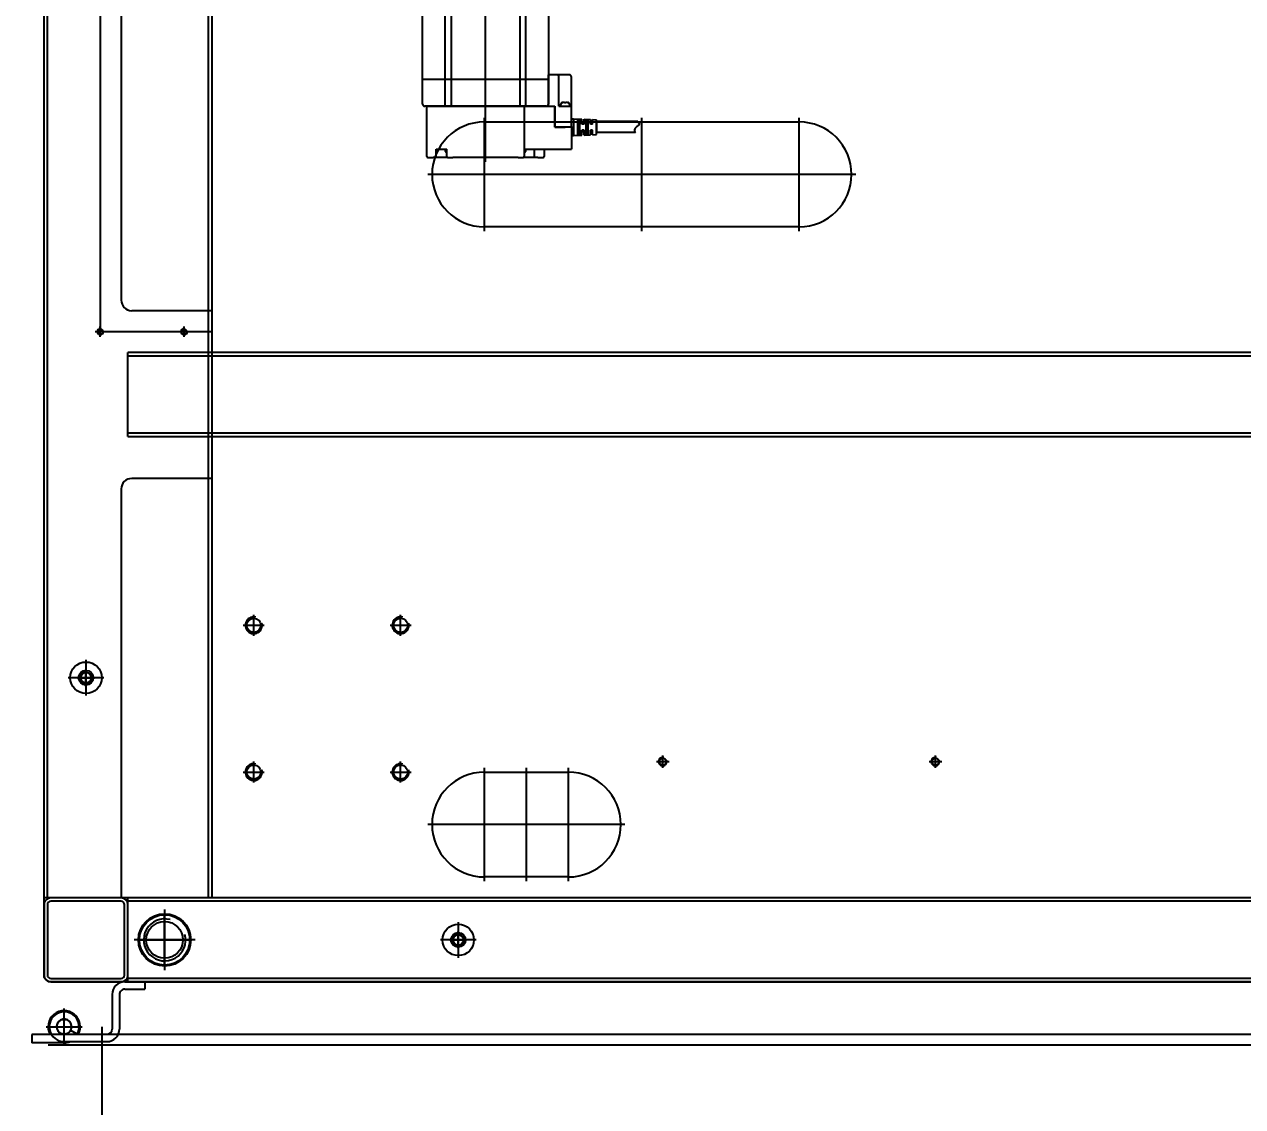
# Model space of a CAD drawing. Header units: inches. Extents: x 0 to 77285, y -118 to 40065.
# Drawn here: x 15661 to 16242, y 24796 to 25312 of the extents above; entities that cross this region are included whole.
import ezdxf

# ---------------------------------------------------------------- set-up
doc = ezdxf.new("R2010")
doc.units = ezdxf.units.IN
doc.header["$LTSCALE"] = 5
doc.header["$MEASUREMENT"] = 0
doc.layers.add('A', color=8, linetype='Continuous')
doc.styles.add('SCI', font='')
doc.styles.get('SCI').set_extended_font_data('Gulim')
doc.dimstyles.new('SCH', dxfattribs={"dimtxt": 2.5, "dimasz": 2, "dimexe": 1.25, "dimexo": 0.625, "dimtad": 1, "dimdec": 8, "dimtxsty": 'SCI', "dimcen": 2.5, "dimclrd": 4, "dimclre": 4, "dimclrt": 7, "dimadec": 8, "dimazin": 2, "dimtfac": 1, "dimtdec": 8, "dimtmove": 0, "dimatfit": 3, "dimfxl": 1, "dimarcsym": 0})

# ---------------------------------------------------------------- blocks, each defined once
blk = doc.blocks.new('A$Cc399747e')
for p, q in [((1585.7, 1442.4), (1585.7, 2132.4)), ((1603.69, 1449.5), (1583.29, 1449.5)), ((1603.69, 1451.05), (1603.69, 1433.75)), ((1603.69, 1450.05), (1619.04, 1450.05)), ((1619.04, 1446.05), (1619.04, 1450.05)), ((1577.29, 1427), (1577.29, 1443.5)), ((1580.79, 1427), (1580.79, 1443.5)), ((1603.69, 1446), (1583.29, 1446)), ((1612.34, 1442.4), (1595.04, 1442.4)), ((1597.57, 1446), (1600.59, 1444.23)), ((1609.78, 1446.05), (1619.04, 1446.05)), ((1610.42, 1446.05), (1609.93, 1445.79)), ((1574.79, 1424.5), (1565.29, 1424.5)), ((1565.29, 1421), (1565.29, 1424.5)), ((1573.29, 1421), (258.29, 1421)), ((258.29, 1419.4), (1573.29, 1419.4)), ((1574.79, 1421), (1565.29, 1421)), ((1573.29, 1421), (1573.29, 1381)), ((258.29, 1382.6), (1573.29, 1382.6)), ((258.29, 1381), (1573.29, 1381)), ((1402.8, 1030), (1402.8, 889.9)), ((1361.8, 1013.5), (1361.8, 1024)), ((1364.8, 1024), (1361.8, 1024)), ((1384.3, 1024), (1364.8, 1024)), ((1374.8, 1024), (1374.8, 1027.5)), ((1377.8, 1028), (1375.3, 1028)), ((1377.8, 1028), (1378.8, 1028)), ((1378.8, 1028), (1379.13, 1028)), ((1379.13, 1028), (1382.97, 1028)), ((1379.48, 1028), (1379.48, 1024)), ((1382.97, 1028), (1384.79, 1028)), ((1384.3, 1024), (1383.7, 1024)), ((1384.3, 1003.5), (1384.3, 1027.5)), ((1387.3, 1028), (1384.8, 1028)), ((1387.3, 1028), (1418.3, 1028)), ((1420.8, 1028), (1418.3, 1028)), ((1420.81, 1028), (1422.63, 1028)), ((1421.31, 1027.5), (1421.31, 1024)), ((1426.28, 1024), (1421.31, 1024)), ((1421.9, 1024), (1421.31, 1024)), ((1422.63, 1028), (1426.46, 1028)), ((1426.28, 1028), (1426.28, 1024)), ((1426.46, 1028), (1426.8, 1028)), ((1426.8, 1028), (1427.8, 1028)), ((1430.3, 1028), (1427.8, 1028)), ((1430.8, 1027.5), (1430.8, 1003.5)), ((1351.8, 1017.09), (1349.8, 1017)), ((1349.8, 1017), (1349.8, 1010)), ((1351.8, 1017.09), (1351.8, 1015)), ((1355.8, 1017.27), (1352.8, 1017.14)), ((1352.8, 1017.14), (1352.8, 1015)), ((1353.8, 1017.18), (1353.8, 1009.82)), ((1354.8, 1017.23), (1354.8, 1009.77)), ((1355.8, 1017.27), (1355.8, 1015)), ((1360.8, 1017.5), (1356.8, 1017.32)), ((1356.8, 1017.32), (1356.8, 1015)), ((1357.8, 1017.36), (1357.8, 1009.64)), ((1358.8, 1017.41), (1358.8, 1009.59)), ((1360.8, 1017.5), (1360.8, 1013.5)), ((1361.8, 1017.5), (1360.8, 1017.5)), ((1360.8, 1009.56), (1360.8, 1017.44)), ((1360.8, 1009.56), (1360.8, 1017.44)), ((1329.54, 1012.14), (1329.65, 1012.41)), ((1329.57, 1011.76), (1329.54, 1012.14)), ((1329.74, 1011.35), (1329.57, 1011.76)), ((1329.65, 1012.41), (1329.85, 1012.66)), ((1330.03, 1010.94), (1329.74, 1011.35)), ((1329.85, 1012.66), (1330.12, 1012.89)), ((1330.11, 1010.86), (1330.03, 1010.94)), ((1330.11, 1010.86), (1349.8, 1010.86)), ((1330.12, 1012.89), (1330.43, 1013.12)), ((1330.43, 1013.12), (1330.75, 1013.37)), ((1330.75, 1013.37), (1331.1, 1013.68)), ((1331.1, 1013.68), (1331.41, 1014.01)), ((1331.54, 1015.71), (1331.33, 1015.97)), ((1331.33, 1015.97), (1349.8, 1015.97)), ((1331.41, 1014.01), (1331.64, 1014.36)), ((1331.72, 1015.4), (1331.54, 1015.71)), ((1331.64, 1014.36), (1331.79, 1014.72)), ((1331.81, 1015.09), (1331.72, 1015.4)), ((1331.79, 1014.72), (1331.81, 1015.09)), ((1349.8, 1016.06), (1349.8, 1010.77)), ((1349.8, 1010.86), (1349.8, 1015.97)), ((1349.8, 1013.46), (1349.8, 1015.65)), ((1349.8, 1015.65), (1349.8, 1011.35)), ((1349.8, 1011.35), (1349.8, 1013.46)), ((1351.8, 1015.65), (1352.8, 1015.65)), ((1351.8, 1015), (1352.8, 1015)), ((1351.8, 1012), (1351.8, 1009.91)), ((1351.8, 1012), (1351.8, 1009.91)), ((1351.8, 1012), (1352.8, 1012)), ((1351.8, 1011.35), (1352.8, 1011.35)), ((1352.8, 1012), (1352.8, 1009.86)), ((1352.8, 1012), (1352.8, 1009.86)), ((1353.8, 1015.65), (1354.8, 1015.65)), ((1353.8, 1011.35), (1354.8, 1011.35)), ((1355.8, 1015.65), (1356.8, 1015.65)), ((1355.8, 1015), (1356.8, 1015)), ((1355.8, 1012), (1355.8, 1009.73)), ((1355.8, 1012), (1356.8, 1012)), ((1355.8, 1011.35), (1356.8, 1011.35)), ((1356.8, 1012), (1356.8, 1009.68)), ((1357.8, 1015.65), (1358.8, 1015.65)), ((1357.8, 1011.35), (1358.8, 1011.35)), ((1360.8, 1010.94), (1360.8, 1016.06)), ((1361.8, 1013.5), (1360.8, 1013.5)), ((1361.8, 1013.5), (1360.8, 1013.5)), ((1360.8, 1009.5), (1360.8, 1013.5)), ((1361.8, 1013.5), (1364.8, 1013.5)), ((1361.8, 1013.5), (1361.8, 1003.5)), ((1361.8, 1013.5), (1364.8, 1013.5)), ((1369.8, 1013.5), (1364.8, 1013.5)), ((1364.8, 1013.5), (1369.8, 1013.5)), ((1369.8, 1003.5), (1369.8, 1013.5)), ((1369.8, 1013.5), (1369.8, 1003.5)), ((1351.8, 1009.91), (1349.8, 1010)), ((1355.8, 1009.73), (1352.8, 1009.86)), ((1360.8, 1009.5), (1356.8, 1009.68)), ((1361.8, 1009.5), (1360.8, 1009.5)), ((1361.8, 1003.5), (1361.8, 989.5)), ((1364.8, 1003.5), (1361.8, 1003.5)), ((1367.8, 1003.5), (1364.8, 1003.5)), ((1367.8, 1003.5), (1367.8, 989.5)), ((1372.8, 1003.5), (1369.8, 1003.5)), ((1372.8, 1003.5), (1372.8, 988.5)), ((1430.8, 1003.5), (1372.8, 1003.5)), ((1372.8, 923.8), (1372.8, 1002.5)), ((1372.8, 990.7), (1372.8, 1002.5)), ((1372.8, 990.7), (1372.8, 1002.5)), ((1373.8, 1003.5), (1431.8, 1003.5)), ((1383.5, 1003.5), (1383.5, 918.8)), ((1386.5, 918.8), (1386.5, 1003.5)), ((1419.1, 918.8), (1419.1, 1003.5)), ((1422.1, 1003.5), (1422.1, 918.8)), ((1432.8, 1002.5), (1432.8, 923.8)), ((1362.8, 988.5), (1364.8, 988.5)), ((1364.8, 988.5), (1368.8, 988.5)), ((1368.8, 988.5), (1372.8, 988.5)), ((1372.8, 990.7), (1432.8, 990.7))]:
    blk.add_line(p, q)
at = {"ltscale": 5}
for p, q in [((1611.29, 1451), (220.29, 1451)), ((1611.29, 1446), (220.29, 1446)), ((220.29, 1421), (1611.29, 1421)), ((1573.29, 1421), (258.29, 1421)), ((258.29, 1419.4), (1573.29, 1419.4)), ((1573.29, 1421), (1573.29, 1381)), ((1573.29, 1417.8), (1573.29, 1384.2)), ((1574.89, 1417.8), (1574.89, 1384.2)), ((1610.09, 1421), (1576.49, 1421)), ((1610.09, 1419.4), (1576.49, 1419.4)), ((1611.29, 1421), (1613.29, 1419)), ((1611.69, 1384.2), (1611.69, 1417.8)), ((1613.29, 1419), (1613.29, 33)), ((1613.29, 1384.2), (1613.29, 1417.8)), ((1555.79, 1386.5), (1555.79, 1415.5)), ((1555.79, 1413), (1555.79, 1389)), ((1415.79, 1392.5), (1415.79, 1409.5)), ((1407.29, 1401), (1424.29, 1401)), ((1419.79, 1401), (1411.79, 1401)), ((1415.79, 1405), (1415.79, 1397)), ((1541.29, 1401), (1570.29, 1401)), ((1567.79, 1401), (1543.79, 1401)), ((258.29, 1382.6), (1573.29, 1382.6)), ((1576.49, 1382.6), (1610.09, 1382.6)), ((258.29, 1381), (1573.29, 1381)), ((1533.29, 71), (1533.29, 1381)), ((1533.29, 1381), (1613.29, 1381)), ((1534.89, 1381), (1534.89, 1181)), ((1576.49, 1381), (1610.09, 1381)), ((1576.49, 1186), (1576.49, 1381)), ((1611.69, 1381), (1611.69, 71)), ((1613.29, 1381), (1613.29, 71)), ((1363.29, 1373), (1363.29, 1319)), ((1363.29, 1371), (1403.29, 1371)), ((1383.29, 1373), (1383.29, 1319)), ((1403.29, 1373), (1403.29, 1319)), ((1336.29, 1346), (1430.29, 1346)), ((1443.29, 1326), (1443.29, 1316)), ((1513.29, 1326), (1513.29, 1316)), ((1188.29, 1319), (1188.29, 1313)), ((1318.29, 1319), (1318.29, 1313)), ((1403.29, 1321), (1363.29, 1321)), ((1448.29, 1321), (1438.29, 1321)), ((1518.29, 1321), (1508.29, 1321)), ((1191.29, 1316), (1185.29, 1316)), ((1321.29, 1316), (1315.29, 1316)), ((1593.29, 1267.5), (1593.29, 1284.5)), ((1593.29, 1280), (1593.29, 1272)), ((1584.79, 1276), (1601.79, 1276)), ((1597.29, 1276), (1589.29, 1276)), ((1443.29, 1256), (1443.29, 1246)), ((1513.29, 1256), (1513.29, 1246)), ((1448.29, 1251), (1438.29, 1251)), ((1518.29, 1251), (1508.29, 1251)), ((1533.29, 1181), (1571.49, 1181)), ((1534.89, 1181), (1534.89, 1101)), ((1573.29, 1161), (258.29, 1161)), ((258.29, 1159.4), (1573.29, 1159.4)), ((1573.29, 1161), (1573.29, 1121)), ((258.29, 1122.6), (1573.29, 1122.6)), ((258.29, 1121), (1573.29, 1121)), ((1533.29, 1111), (1586.49, 1111)), ((1543.99, 1111), (1548.99, 1111)), ((1546.49, 1113.5), (1546.49, 1108.5)), ((1583.99, 1111), (1588.99, 1111)), ((1586.49, 1113.5), (1586.49, 1108.5)), ((1586.49, 71), (1586.49, 1111)), ((1533.29, 1101), (1571.49, 1101)), ((1534.89, 1101), (1534.89, 71)), ((1576.49, 71), (1576.49, 1096)), ((1253.29, 1063), (1253.29, 1009)), ((1328.29, 1063), (1328.29, 1009)), ((1403.29, 1063), (1403.29, 1009)), ((1253.29, 1061), (1403.29, 1061)), ((1226.29, 1036), (1430.29, 1036)), ((1403.29, 1011), (1253.29, 1011))]:
    blk.add_line(p, q, dxfattribs=at)
at = {"extrusion": (-1, -1.99584e-16, 0)}
for p, q in [((1383.7, 1024), (1383.7, 1025.03)), ((1421.9, 1025.03), (1421.9, 1024))]:
    blk.add_line(p, q, dxfattribs=at)
at = {"extrusion": (1, 3.22045e-16, 0)}
for p, q in [((1362.7, 1002.47), (1362.7, 1003.5)), ((1363.59, 1001.69), (1363.55, 1001.69)), ((1363.55, 1001.69), (1363.59, 1001.69)), ((1365.08, 1001.69), (1364.52, 1001.69)), ((1366.04, 1001.69), (1366.01, 1001.69)), ((1366.9, 1003.5), (1366.9, 1002.47))]:
    blk.add_line(p, q, dxfattribs=at)
for centre, radius in [((1603.69, 1442.4), 3.5), ((1555.79, 1401), 12), ((1415.79, 1401), 3.5)]:
    blk.add_circle(centre, radius)
at = {"ltscale": 5}
for centre, radius in [((1555.79, 1401), 12.5), ((1415.79, 1401), 7.5), ((1555.79, 1401), 8.75), ((1415.79, 1401), 2.58), ((1415.79, 1401), 2.5), ((1443.29, 1321), 3.38), ((1513.29, 1321), 3.38), ((1188.29, 1316), 1.7), ((1188.29, 1316), 1.65), ((1318.29, 1316), 1.7), ((1318.29, 1316), 1.65), ((1593.29, 1276), 7.5), ((1593.29, 1276), 3.5), ((1593.29, 1276), 2.58), ((1593.29, 1276), 2.5), ((1443.29, 1251), 3.38), ((1513.29, 1251), 3.38), ((1546.49, 1111), 1.23), ((1586.49, 1111), 1.23)]:
    blk.add_circle(centre, radius, dxfattribs=at)
for centre, radius, start, end in [((1585.7, 1442.4), 690, 90, 179.28586), ((1583.29, 1443.5), 6, 90, 180), ((1603.69, 1442.4), 7.1, 149.53298, 90), ((1603.69, 1442.4), 7.65, 90, 111.85875), ((1583.29, 1443.5), 2.5, 90, 180), ((1603.69, 1442.4), 7.65, 151.92751, 28.49775), ((1603.69, 1442.4), 3.6, 149.53298, 90), ((1574.79, 1427), 6, 270, 0), ((1574.79, 1427), 2.5, 270, 0), ((1375.3, 1027.5), 0.5, 90, 180), ((1384.42, 1025.03), 0.72, 107.1484, 180), ((1385.8, 1020.56), 5.4, 106.12637, 107.1484), ((1384.8, 1027.5), 0.5, 90, 180), ((1420.81, 1027.5), 0.5, 0, 90), ((1419.8, 1020.56), 5.4, 72.8516, 73.77093), ((1421.18, 1025.03), 0.72, 0, 72.8516), ((1430.3, 1027.5), 0.5, 0, 90), ((1363.42, 1002.47), 0.72, 180, 252.8516), ((1364.8, 1006.94), 5.4, 252.8516, 256.69638), ((1364.8, 1006.94), 5.4, 283.30362, 287.1484), ((1366.18, 1002.47), 0.72, 287.1484, 0), ((1373.8, 1002.5), 1, 90, 180), ((1431.8, 1002.5), 1, 0, 90), ((1362.8, 989.5), 1, 180, 270), ((1368.8, 989.5), 1, 180, 270)]:
    blk.add_arc(centre, radius, start, end)
for centre, radius, start, end in [((1576.49, 1417.8), 3.2, 90, 180), ((1576.49, 1417.8), 1.6, 90, 180), ((1610.09, 1417.8), 3.2, 0, 90), ((1610.09, 1417.8), 1.6, 0, 90), ((1555.79, 1401), 10, 255, 195), ((1415.79, 1401), 3, 255, 195), ((1576.49, 1384.2), 3.2, 180, 270), ((1576.49, 1384.2), 1.6, 180, 270), ((1610.09, 1384.2), 3.2, 270, 0), ((1610.09, 1384.2), 1.6, 270, 0), ((1363.29, 1346), 25, 90, 270), ((1403.29, 1346), 25, 270, 90), ((1443.29, 1321), 4, 255, 195), ((1513.29, 1321), 4, 255, 195), ((1188.29, 1316), 2, 255, 195), ((1318.29, 1316), 2, 255, 195), ((1593.29, 1276), 3, 255, 195), ((1443.29, 1251), 4, 255, 195), ((1513.29, 1251), 4, 255, 195), ((1571.49, 1186), 5, 270, 0), ((1546.49, 1111), 1.5, 270, 180), ((1586.49, 1111), 1.5, 270, 180), ((1571.49, 1096), 5, 0, 90), ((1253.29, 1036), 25, 90, 270), ((1403.29, 1036), 25, 270, 90)]:
    blk.add_arc(centre, radius, start, end, dxfattribs=at)
for points, knots in [([(1364.11, 1001.59), (1363.96, 1001.61), (1363.8, 1001.64), (1363.62, 1001.68), (1363.6, 1001.68), (1363.59, 1001.69)], [13.8531969, 13.8531969, 13.8531969, 13.8531969, 14.2229385, 14.2229385, 14.2648685, 14.2648685, 14.2648685, 14.2648685]), ([(1364.52, 1001.69), (1364.52, 1001.68), (1364.52, 1001.68), (1364.52, 1001.64), (1364.51, 1001.61), (1364.51, 1001.59)], [12.3533968, 12.3533968, 12.3533968, 12.3533968, 12.3953268, 12.3953268, 12.7650683, 12.7650683, 12.7650683, 12.7650683]), ([(1364.51, 1001.59), (1364.51, 1001.61), (1364.52, 1001.64), (1364.52, 1001.68), (1364.52, 1001.68), (1364.52, 1001.68)], [13.8531969, 13.8531969, 13.8531969, 13.8531969, 14.2229385, 14.2229385, 14.2637577, 14.2637577, 14.2637577, 14.2637577]), ([(1365.08, 1001.59), (1365.08, 1001.61), (1365.08, 1001.64), (1365.08, 1001.68), (1365.08, 1001.68), (1365.08, 1001.69)], [13.8531969, 13.8531969, 13.8531969, 13.8531969, 14.2229385, 14.2229385, 14.2648685, 14.2648685, 14.2648685, 14.2648685]), ([(1366.01, 1001.69), (1365.99, 1001.68), (1365.97, 1001.68), (1365.8, 1001.64), (1365.64, 1001.61), (1365.48, 1001.59)], [12.3533968, 12.3533968, 12.3533968, 12.3533968, 12.3953268, 12.3953268, 12.7650683, 12.7650683, 12.7650683, 12.7650683])]:
    blk.add_open_spline(points, degree=3, knots=knots)
for points in [[(1364.39, 1001.57), (1364.3, 1001.58), (1364.21, 1001.58), (1364.11, 1001.59)], [(1364.51, 1001.59), (1364.47, 1001.58), (1364.43, 1001.58), (1364.39, 1001.57)], [(1364.51, 1001.59), (1364.51, 1001.59), (1364.51, 1001.59), (1364.51, 1001.59)], [(1365.21, 1001.57), (1365.17, 1001.58), (1365.13, 1001.58), (1365.08, 1001.59)], [(1365.48, 1001.59), (1365.39, 1001.58), (1365.3, 1001.58), (1365.21, 1001.57)]]:
    blk.add_open_spline(points, degree=3)
blk = doc.blocks.new('*D366')
at = {"color": 4, "lineweight": -2, "transparency": 16777216}
for p, q in [((12554.65, 23925.55), (12554.65, 28076.14)), ((17979.65, 23925.05), (17979.65, 28076.14)), ((12714.65, 27976.14), (17819.65, 27976.14))]:
    blk.add_line(p, q, dxfattribs=at)
at = {"color": 4, "transparency": 16777216}
for points in [[(12714.65, 28002.81), (12714.65, 27949.48), (12554.65, 27976.14)], [(17819.65, 28002.81), (17819.65, 27949.48), (17979.65, 27976.14)]]:
    blk.add_solid(points, dxfattribs=at)
at = {"layer": 'Defpoints', "color": 0, "transparency": 16777216}
for p in [(17979.65, 27976.14), (12554.65, 23875.55), (17979.65, 23875.05)]:
    blk.add_point(p, dxfattribs=at)
at = {"color": 7, "transparency": 16777216, "insert": (15267.15, 28128.81), "char_height": 200, "attachment_point": 5, "style": 'SCI'}
blk.add_mtext('5425', dxfattribs=at)
blk = doc.blocks.new('*D367')
at = {"color": 4, "lineweight": -2, "transparency": 16777216}
for p, q in [((12554.65, 23925.55), (12554.65, 29140.68)), ((21064.65, 23433.05), (21064.65, 29140.68)), ((12714.65, 29040.68), (20904.65, 29040.68))]:
    blk.add_line(p, q, dxfattribs=at)
at = {"color": 4, "transparency": 16777216}
for points in [[(12714.65, 29067.34), (12714.65, 29014.01), (12554.65, 29040.68)], [(20904.65, 29067.34), (20904.65, 29014.01), (21064.65, 29040.68)]]:
    blk.add_solid(points, dxfattribs=at)
at = {"layer": 'Defpoints', "color": 0, "transparency": 16777216}
for p in [(21064.65, 29040.68), (12554.65, 23875.55), (21064.65, 23383.05)]:
    blk.add_point(p, dxfattribs=at)
at = {"color": 7, "transparency": 16777216, "insert": (16809.65, 29193.47), "char_height": 200, "attachment_point": 5, "style": 'SCI'}
blk.add_mtext('8510', dxfattribs=at)
blk = doc.blocks.new('*D374')
at = {"color": 4, "lineweight": -2, "transparency": 16777216}
for p, q in [((12554.65, 23925.55), (12554.65, 30215.88)), ((37924.65, 23433.05), (37924.65, 30215.88)), ((12714.65, 30115.88), (37764.65, 30115.88))]:
    blk.add_line(p, q, dxfattribs=at)
at = {"color": 4, "transparency": 16777216}
for points in [[(12714.65, 30142.54), (12714.65, 30089.21), (12554.65, 30115.88)], [(37764.65, 30142.54), (37764.65, 30089.21), (37924.65, 30115.88)]]:
    blk.add_solid(points, dxfattribs=at)
at = {"layer": 'Defpoints', "color": 0, "transparency": 16777216}
for p in [(37924.65, 30115.88), (12554.65, 23875.55), (37924.65, 23383.05)]:
    blk.add_point(p, dxfattribs=at)
at = {"color": 7, "transparency": 16777216, "insert": (25239.65, 30268.54), "char_height": 200, "attachment_point": 5, "style": 'SCI'}
blk.add_mtext('25370', dxfattribs=at)

msp = doc.modelspace()

# ---------------------------------------------------------------- block references
at = {"layer": 'A', "rotation": 180}
msp.add_blockref('A$Cc399747e', (17283.44187244, 26276.55060516), dxfattribs=at)

# ---------------------------------------------------------------- dimensions: what is measured, and where the dimension line sits
for base, p2, picture, middle in [((37924.649780898, 30115.8761734788), (37924.649780898, 23383.0504762948), '*D374', (25239.649780898, 30268.5392893244)), ((21064.649780898, 29040.6754827387), (21064.649780898, 23383.0504762948), '*D367', (16809.649780898, 29193.4717543765)), ((17979.649780898, 27976.1433020648), (17979.649780898, 23875.0504762948), '*D366', (15267.149780898, 28128.8064179103))]:
    dim = msp.add_linear_dim(base=base, p1=(12554.649780898, 23875.5504762968), p2=p2, dimstyle='SCH', override={"dimscale": 80})
    dim.commit()
    dim.dimension.update_dxf_attribs({"geometry": picture, "text_midpoint": middle})

doc.saveas('drawing.dxf')
